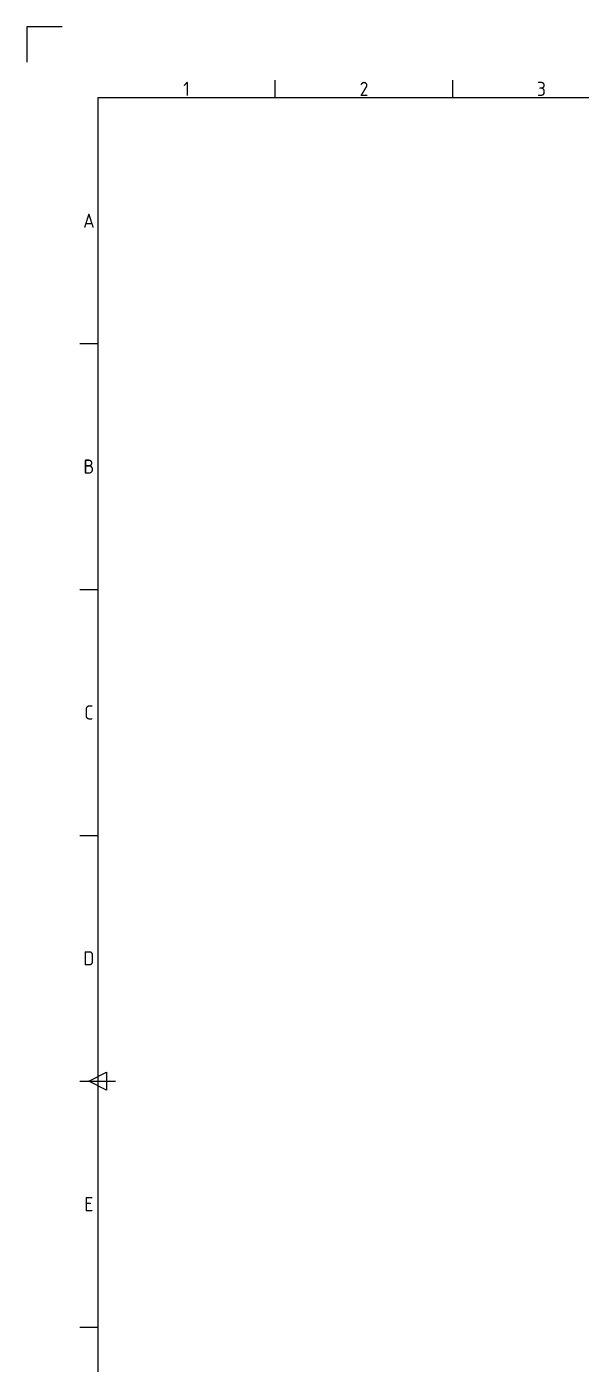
# Model space of a CAD drawing. Extents: x -66621 to 8567886, y -226536 to 8517995.
# Drawn here: x 539430 to 586729, y 5398 to 119470 of the extents above; entities that cross this region are included whole.
import ezdxf
from ezdxf.enums import TextEntityAlignment as Align

# ---------------------------------------------------------------- set-up
doc = ezdxf.new("R2010")
doc.units = 0
doc.header["$MEASUREMENT"] = 0
doc.layers.add('Title Block', color=7, linetype='CONTINUOUS')
doc.styles.add('ISO Proportional', font='isocp.shx')

# ---------------------------------------------------------------- blocks, each defined once
blk = doc.blocks.new('ISO A1 title block')
at = {"layer": 'Title Block'}
for p, q in [((10, 594), (0, 594)), ((0, 594), (0, 584)), ((70, 574), (70, 579)), ((120, 574), (120, 579)), ((820, 574), (20, 574)), ((20, 574), (20, 20)), ((15, 504.75), (20, 504.75)), ((15, 435.5), (20, 435.5)), ((15, 366.25), (20, 366.25)), ((17.5, 297), (22.5, 299.5)), ((22.5, 299.5), (22.5, 294.5)), ((15, 297), (25, 297)), ((22.5, 294.5), (17.5, 297)), ((15, 227.75), (20, 227.75))]:
    blk.add_line(p, q, dxfattribs=at)
at = {"layer": 'Title Block', "style": 'ISO Proportional'}
for s, p in [('1', (45, 576.5)), ('2', (95, 576.5)), ('3', (145, 576.5)), ('A', (17.5, 539.375)), ('B', (17.5, 470.125)), ('C', (17.5, 400.875)), ('D', (17.5, 331.625)), ('E', (17.5, 262.375))]:
    blk.add_text(s, height=4, dxfattribs=at).set_placement(p, align=Align.MIDDLE)
at = {"layer": 'Title Block', "style": 'ISO Proportional', "flags": 8}
for tag, p in [('DESIGNED_BY', (652, 43)), ('CHECKED_BY', (684, 43)), ('APPROVED_BY_DATE', (709, 43)), ('FILENAME', (747, 43)), ('DATE', (772, 43)), ('SCALE', (802, 43)), ('EDITION', (787, 23)), ('SHEET', (802, 23))]:
    blk.add_attdef(tag, text='', height=2.5, dxfattribs=at).set_placement(p, align=Align.MIDDLE_LEFT)
for tag, height, p in [('TITLE', 5, (772.5, 35)), ('OWNER', 5, (687.5, 30)), ('DRAWING_NUMBER', 3, (755, 25))]:
    blk.add_attdef(tag, text='', height=height, dxfattribs=at).set_placement(p, align=Align.MIDDLE)

msp = doc.modelspace()

# ---------------------------------------------------------------- block references
at = {"layer": 'Title Block', "xscale": 302.7999925069408, "yscale": 302.7999925069408, "zscale": 302.7999925069408}
msp.add_blockref('ISO A1 title block', (539430.1, -60393.1), dxfattribs=at)

doc.saveas('drawing.dxf')
